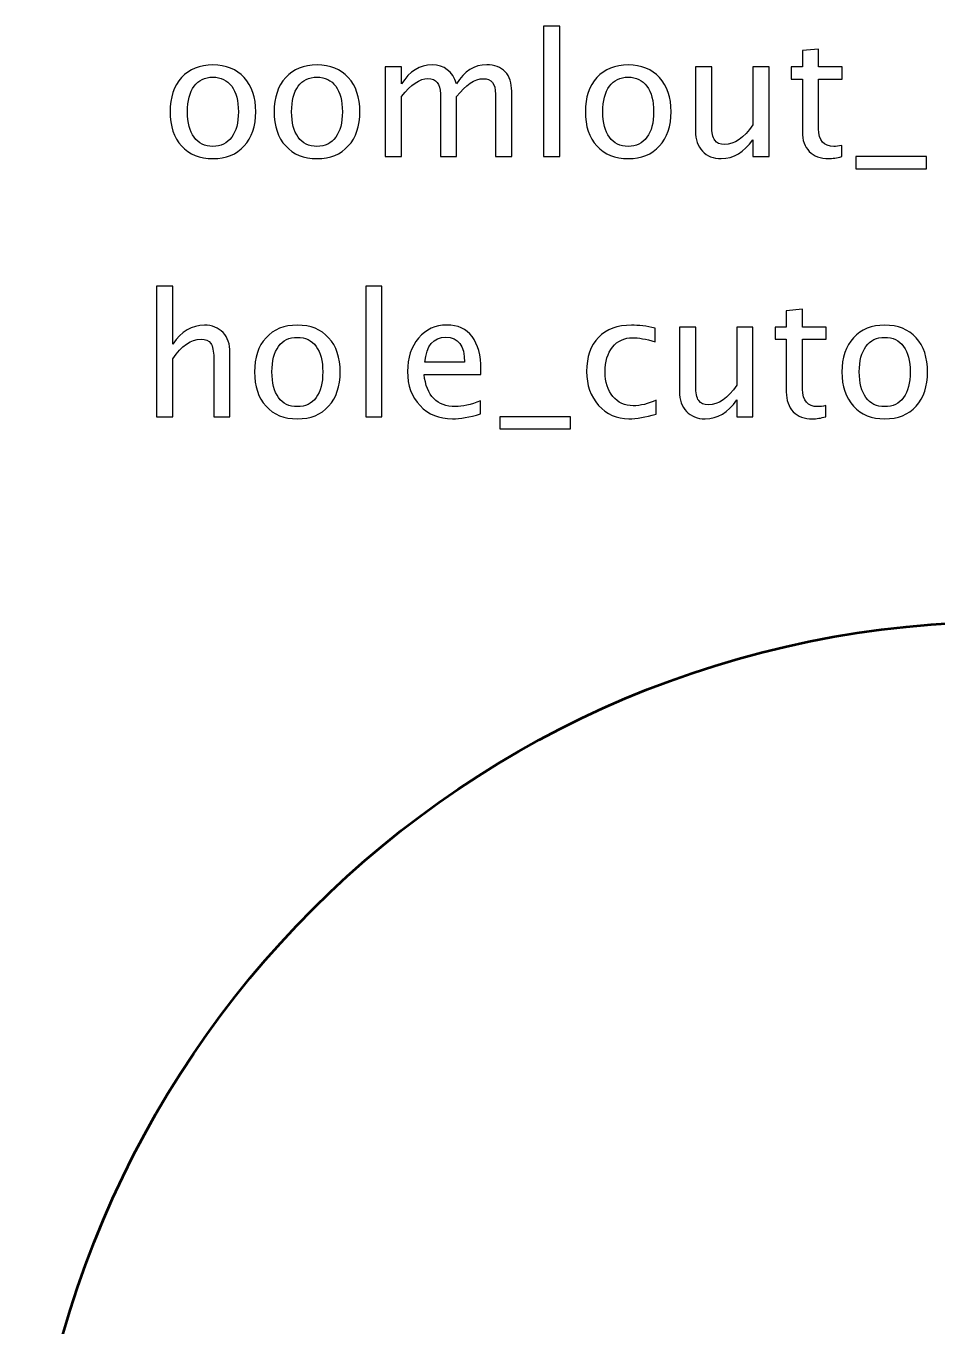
# Model space of a CAD drawing. Header units: centimetres. Extents: x -42.5 to 44.4, y -43.5 to 43.2.
# Drawn here: x -30.95 to -28.671, y 5.187 to 8.439 of the extents above; entities that cross this region are included whole.
import ezdxf

# ---------------------------------------------------------------- set-up
doc = ezdxf.new("R2010")
doc.units = ezdxf.units.CM
doc.header["$MEASUREMENT"] = 0
doc.layers.add('Layer 1', color=7, linetype='Continuous')

msp = doc.modelspace()

# ---------------------------------------------------------------- linework, layer by layer
at = {"layer": 'Layer 1', "lineweight": 53}
msp.add_ellipse((-28.5, 4.5), major_axis=(0, 2.45), ratio=1, dxfattribs=at)
at = {"layer": 'Layer 1'}
for points, knots in [([(-29.65688, 8.11265), (-29.65688, 8.11265), (-29.65688, 8.43904), (-29.65688, 8.43904), (-29.65688, 8.43904), (-29.65688, 8.43904), (-29.61624, 8.43904), (-29.61624, 8.43904), (-29.61624, 8.43904), (-29.61624, 8.43904), (-29.61624, 8.11265), (-29.61624, 8.11265), (-29.61624, 8.11265), (-29.61624, 8.11265), (-29.65688, 8.11265), (-29.65688, 8.11265)], [0, 0, 0, 0, 0.2, 0.2, 0.2, 0.2, 0.4, 0.4, 0.4, 0.4, 0.6, 0.6, 0.6, 0.6, 1, 1, 1, 1]), ([(-28.91139, 8.11272), (-28.92395, 8.10926), (-28.93489, 8.10757), (-28.94413, 8.10757), (-28.94413, 8.10757), (-28.96487, 8.10757), (-28.98103, 8.1135), (-28.9926, 8.12535), (-28.9926, 8.12535), (-29.00424, 8.1372), (-29.01003, 8.15364), (-29.01003, 8.17474), (-29.01003, 8.17474), (-29.01003, 8.17474), (-29.01003, 8.30654), (-29.01003, 8.30654), (-29.01003, 8.30654), (-29.01003, 8.30654), (-29.03811, 8.30654), (-29.03811, 8.30654), (-29.03811, 8.30654), (-29.03811, 8.30654), (-29.03811, 8.33701), (-29.03811, 8.33701), (-29.03811, 8.33701), (-29.03811, 8.33701), (-29.01003, 8.33701), (-29.01003, 8.33701), (-29.01003, 8.33701), (-29.01003, 8.33701), (-29.01003, 8.37758), (-29.01003, 8.37758), (-29.01003, 8.37758), (-29.01003, 8.37758), (-28.96939, 8.38146), (-28.96939, 8.38146), (-28.96939, 8.38146), (-28.96939, 8.38146), (-28.96939, 8.33701), (-28.96939, 8.33701), (-28.96939, 8.33701), (-28.96939, 8.33701), (-28.91054, 8.33701), (-28.91054, 8.33701), (-28.91054, 8.33701), (-28.91054, 8.33701), (-28.91054, 8.30654), (-28.91054, 8.30654), (-28.91054, 8.30654), (-28.91054, 8.30654), (-28.96939, 8.30654), (-28.96939, 8.30654), (-28.96939, 8.30654), (-28.96939, 8.30654), (-28.96939, 8.18208), (-28.96939, 8.18208), (-28.96939, 8.18208), (-28.96939, 8.15273), (-28.95662, 8.13805), (-28.93115, 8.13805), (-28.93115, 8.13805), (-28.92571, 8.13805), (-28.91915, 8.13897), (-28.91139, 8.14073), (-28.91139, 8.14073), (-28.91139, 8.14073), (-28.91139, 8.11272), (-28.91139, 8.11272)], [0, 0, 0, 0, 0.0555556, 0.0555556, 0.0555556, 0.0555556, 0.1111111, 0.1111111, 0.1111111, 0.1111111, 0.1666667, 0.1666667, 0.1666667, 0.1666667, 0.2222222, 0.2222222, 0.2222222, 0.2222222, 0.2777778, 0.2777778, 0.2777778, 0.2777778, 0.3333333, 0.3333333, 0.3333333, 0.3333333, 0.3888889, 0.3888889, 0.3888889, 0.3888889, 0.4444444, 0.4444444, 0.4444444, 0.4444444, 0.5, 0.5, 0.5, 0.5, 0.5555556, 0.5555556, 0.5555556, 0.5555556, 0.6111111, 0.6111111, 0.6111111, 0.6111111, 0.6666667, 0.6666667, 0.6666667, 0.6666667, 0.7222222, 0.7222222, 0.7222222, 0.7222222, 0.7777778, 0.7777778, 0.7777778, 0.7777778, 0.8333333, 0.8333333, 0.8333333, 0.8333333, 0.8888889, 0.8888889, 0.8888889, 0.8888889, 1, 1, 1, 1]), ([(-30.48295, 8.10757), (-30.5159, 8.10757), (-30.542, 8.11808), (-30.56119, 8.13911), (-30.56119, 8.13911), (-30.58045, 8.16013), (-30.59005, 8.18871), (-30.59005, 8.22476), (-30.59005, 8.22476), (-30.59005, 8.26074), (-30.58045, 8.28925), (-30.56119, 8.3102), (-30.56119, 8.3102), (-30.542, 8.33116), (-30.5159, 8.34167), (-30.48295, 8.34167), (-30.48295, 8.34167), (-30.45, 8.34167), (-30.42389, 8.33116), (-30.4047, 8.3102), (-30.4047, 8.3102), (-30.38544, 8.28925), (-30.37585, 8.26074), (-30.37585, 8.22476), (-30.37585, 8.22476), (-30.37585, 8.18871), (-30.38544, 8.16013), (-30.4047, 8.13911), (-30.4047, 8.13911), (-30.42389, 8.11808), (-30.45, 8.10757), (-30.48295, 8.10757)], [0, 0, 0, 0, 0.1111111, 0.1111111, 0.1111111, 0.1111111, 0.2222222, 0.2222222, 0.2222222, 0.2222222, 0.3333333, 0.3333333, 0.3333333, 0.3333333, 0.4444444, 0.4444444, 0.4444444, 0.4444444, 0.5555556, 0.5555556, 0.5555556, 0.5555556, 0.6666667, 0.6666667, 0.6666667, 0.6666667, 0.7777778, 0.7777778, 0.7777778, 0.7777778, 1, 1, 1, 1]), ([(-30.22288, 8.10757), (-30.25583, 8.10757), (-30.28193, 8.11808), (-30.30112, 8.13911), (-30.30112, 8.13911), (-30.32038, 8.16013), (-30.32998, 8.18871), (-30.32998, 8.22476), (-30.32998, 8.22476), (-30.32998, 8.26074), (-30.32038, 8.28925), (-30.30112, 8.3102), (-30.30112, 8.3102), (-30.28193, 8.33116), (-30.25583, 8.34167), (-30.22288, 8.34167), (-30.22288, 8.34167), (-30.18993, 8.34167), (-30.16382, 8.33116), (-30.14463, 8.3102), (-30.14463, 8.3102), (-30.12537, 8.28925), (-30.11578, 8.26074), (-30.11578, 8.22476), (-30.11578, 8.22476), (-30.11578, 8.18871), (-30.12537, 8.16013), (-30.14463, 8.13911), (-30.14463, 8.13911), (-30.16382, 8.11808), (-30.18993, 8.10757), (-30.22288, 8.10757)], [0, 0, 0, 0, 0.1111111, 0.1111111, 0.1111111, 0.1111111, 0.2222222, 0.2222222, 0.2222222, 0.2222222, 0.3333333, 0.3333333, 0.3333333, 0.3333333, 0.4444444, 0.4444444, 0.4444444, 0.4444444, 0.5555556, 0.5555556, 0.5555556, 0.5555556, 0.6666667, 0.6666667, 0.6666667, 0.6666667, 0.7777778, 0.7777778, 0.7777778, 0.7777778, 1, 1, 1, 1]), ([(-30.05213, 8.11265), (-30.05213, 8.11265), (-30.05213, 8.33701), (-30.05213, 8.33701), (-30.05213, 8.33701), (-30.05213, 8.33701), (-30.01149, 8.33701), (-30.01149, 8.33701), (-30.01149, 8.33701), (-30.01149, 8.33701), (-30.01149, 8.29461), (-30.01149, 8.29461), (-30.01149, 8.29461), (-29.99166, 8.32601), (-29.96626, 8.34167), (-29.93515, 8.34167), (-29.93515, 8.34167), (-29.90516, 8.34167), (-29.88477, 8.32601), (-29.87391, 8.29461), (-29.87391, 8.29461), (-29.85465, 8.32629), (-29.82953, 8.34209), (-29.7987, 8.34209), (-29.7987, 8.34209), (-29.77901, 8.34209), (-29.7637, 8.33631), (-29.75277, 8.32467), (-29.75277, 8.32467), (-29.74183, 8.31303), (-29.73633, 8.29673), (-29.73633, 8.27577), (-29.73633, 8.27577), (-29.73633, 8.27577), (-29.73633, 8.11265), (-29.73633, 8.11265), (-29.73633, 8.11265), (-29.73633, 8.11265), (-29.77697, 8.11265), (-29.77697, 8.11265), (-29.77697, 8.11265), (-29.77697, 8.11265), (-29.77697, 8.26907), (-29.77697, 8.26907), (-29.77697, 8.26907), (-29.77697, 8.29461), (-29.78713, 8.30738), (-29.80745, 8.30738), (-29.80745, 8.30738), (-29.82854, 8.30738), (-29.8507, 8.29249), (-29.87391, 8.26265), (-29.87391, 8.26265), (-29.87391, 8.26265), (-29.87391, 8.11265), (-29.87391, 8.11265), (-29.87391, 8.11265), (-29.87391, 8.11265), (-29.91455, 8.11265), (-29.91455, 8.11265), (-29.91455, 8.11265), (-29.91455, 8.11265), (-29.91455, 8.26921), (-29.91455, 8.26921), (-29.91455, 8.26921), (-29.91455, 8.29496), (-29.92485, 8.30781), (-29.94552, 8.30781), (-29.94552, 8.30781), (-29.96605, 8.30781), (-29.98807, 8.29285), (-30.01149, 8.26286), (-30.01149, 8.26286), (-30.01149, 8.26286), (-30.01149, 8.11265), (-30.01149, 8.11265), (-30.01149, 8.11265), (-30.01149, 8.11265), (-30.05213, 8.11265), (-30.05213, 8.11265)], [0, 0, 0, 0, 0.047619, 0.047619, 0.047619, 0.047619, 0.0952381, 0.0952381, 0.0952381, 0.0952381, 0.1428571, 0.1428571, 0.1428571, 0.1428571, 0.1904762, 0.1904762, 0.1904762, 0.1904762, 0.2380952, 0.2380952, 0.2380952, 0.2380952, 0.2857143, 0.2857143, 0.2857143, 0.2857143, 0.3333333, 0.3333333, 0.3333333, 0.3333333, 0.3809524, 0.3809524, 0.3809524, 0.3809524, 0.4285714, 0.4285714, 0.4285714, 0.4285714, 0.4761905, 0.4761905, 0.4761905, 0.4761905, 0.5238095, 0.5238095, 0.5238095, 0.5238095, 0.5714286, 0.5714286, 0.5714286, 0.5714286, 0.6190476, 0.6190476, 0.6190476, 0.6190476, 0.6666667, 0.6666667, 0.6666667, 0.6666667, 0.7142857, 0.7142857, 0.7142857, 0.7142857, 0.7619048, 0.7619048, 0.7619048, 0.7619048, 0.8095238, 0.8095238, 0.8095238, 0.8095238, 0.8571429, 0.8571429, 0.8571429, 0.8571429, 0.9047619, 0.9047619, 0.9047619, 0.9047619, 1, 1, 1, 1]), ([(-29.44522, 8.10757), (-29.47817, 8.10757), (-29.50427, 8.11808), (-29.52346, 8.13911), (-29.52346, 8.13911), (-29.54272, 8.16013), (-29.55232, 8.18871), (-29.55232, 8.22476), (-29.55232, 8.22476), (-29.55232, 8.26074), (-29.54272, 8.28925), (-29.52346, 8.3102), (-29.52346, 8.3102), (-29.50427, 8.33116), (-29.47817, 8.34167), (-29.44522, 8.34167), (-29.44522, 8.34167), (-29.41227, 8.34167), (-29.38616, 8.33116), (-29.36697, 8.3102), (-29.36697, 8.3102), (-29.34771, 8.28925), (-29.33812, 8.26074), (-29.33812, 8.22476), (-29.33812, 8.22476), (-29.33812, 8.18871), (-29.34771, 8.16013), (-29.36697, 8.13911), (-29.36697, 8.13911), (-29.38616, 8.11808), (-29.41227, 8.10757), (-29.44522, 8.10757)], [0, 0, 0, 0, 0.1111111, 0.1111111, 0.1111111, 0.1111111, 0.2222222, 0.2222222, 0.2222222, 0.2222222, 0.3333333, 0.3333333, 0.3333333, 0.3333333, 0.4444444, 0.4444444, 0.4444444, 0.4444444, 0.5555556, 0.5555556, 0.5555556, 0.5555556, 0.6666667, 0.6666667, 0.6666667, 0.6666667, 0.7777778, 0.7777778, 0.7777778, 0.7777778, 1, 1, 1, 1]), ([(-29.13392, 8.11265), (-29.13392, 8.11265), (-29.13392, 8.15484), (-29.13392, 8.15484), (-29.13392, 8.15484), (-29.15559, 8.1233), (-29.1819, 8.10757), (-29.21281, 8.10757), (-29.21281, 8.10757), (-29.23242, 8.10757), (-29.24801, 8.11371), (-29.25958, 8.12606), (-29.25958, 8.12606), (-29.27122, 8.1384), (-29.27701, 8.15498), (-29.27701, 8.17594), (-29.27701, 8.17594), (-29.27701, 8.17594), (-29.27701, 8.33701), (-29.27701, 8.33701), (-29.27701, 8.33701), (-29.27701, 8.33701), (-29.23637, 8.33701), (-29.23637, 8.33701), (-29.23637, 8.33701), (-29.23637, 8.33701), (-29.23637, 8.1892), (-29.23637, 8.1892), (-29.23637, 8.1892), (-29.23637, 8.17234), (-29.2339, 8.16042), (-29.22903, 8.15336), (-29.22903, 8.15336), (-29.22409, 8.14623), (-29.21591, 8.14271), (-29.20441, 8.14271), (-29.20441, 8.14271), (-29.17957, 8.14271), (-29.15601, 8.159), (-29.13392, 8.19167), (-29.13392, 8.19167), (-29.13392, 8.19167), (-29.13392, 8.33701), (-29.13392, 8.33701), (-29.13392, 8.33701), (-29.13392, 8.33701), (-29.09329, 8.33701), (-29.09329, 8.33701), (-29.09329, 8.33701), (-29.09329, 8.33701), (-29.09329, 8.11265), (-29.09329, 8.11265), (-29.09329, 8.11265), (-29.09329, 8.11265), (-29.13392, 8.11265), (-29.13392, 8.11265)], [0, 0, 0, 0, 0.0666667, 0.0666667, 0.0666667, 0.0666667, 0.1333333, 0.1333333, 0.1333333, 0.1333333, 0.2, 0.2, 0.2, 0.2, 0.2666667, 0.2666667, 0.2666667, 0.2666667, 0.3333333, 0.3333333, 0.3333333, 0.3333333, 0.4, 0.4, 0.4, 0.4, 0.4666667, 0.4666667, 0.4666667, 0.4666667, 0.5333333, 0.5333333, 0.5333333, 0.5333333, 0.6, 0.6, 0.6, 0.6, 0.6666667, 0.6666667, 0.6666667, 0.6666667, 0.7333333, 0.7333333, 0.7333333, 0.7333333, 0.8, 0.8, 0.8, 0.8, 0.8666667, 0.8666667, 0.8666667, 0.8666667, 1, 1, 1, 1]), ([(-30.48302, 8.13805), (-30.46291, 8.13805), (-30.44725, 8.1456), (-30.4361, 8.16077), (-30.4361, 8.16077), (-30.42502, 8.17587), (-30.41945, 8.19725), (-30.41945, 8.22476), (-30.41945, 8.22476), (-30.41945, 8.25221), (-30.42502, 8.27352), (-30.4361, 8.28861), (-30.4361, 8.28861), (-30.44725, 8.30364), (-30.46291, 8.31119), (-30.48302, 8.31119), (-30.48302, 8.31119), (-30.5032, 8.31119), (-30.51886, 8.30364), (-30.52987, 8.28861), (-30.52987, 8.28861), (-30.54094, 8.27352), (-30.54645, 8.25221), (-30.54645, 8.22476), (-30.54645, 8.22476), (-30.54645, 8.19725), (-30.54094, 8.17587), (-30.52987, 8.16077), (-30.52987, 8.16077), (-30.51886, 8.1456), (-30.5032, 8.13805), (-30.48302, 8.13805)], [0, 0, 0, 0, 0.1111111, 0.1111111, 0.1111111, 0.1111111, 0.2222222, 0.2222222, 0.2222222, 0.2222222, 0.3333333, 0.3333333, 0.3333333, 0.3333333, 0.4444444, 0.4444444, 0.4444444, 0.4444444, 0.5555556, 0.5555556, 0.5555556, 0.5555556, 0.6666667, 0.6666667, 0.6666667, 0.6666667, 0.7777778, 0.7777778, 0.7777778, 0.7777778, 1, 1, 1, 1]), ([(-30.22295, 8.13805), (-30.20284, 8.13805), (-30.18718, 8.1456), (-30.17603, 8.16077), (-30.17603, 8.16077), (-30.16495, 8.17587), (-30.15938, 8.19725), (-30.15938, 8.22476), (-30.15938, 8.22476), (-30.15938, 8.25221), (-30.16495, 8.27352), (-30.17603, 8.28861), (-30.17603, 8.28861), (-30.18718, 8.30364), (-30.20284, 8.31119), (-30.22295, 8.31119), (-30.22295, 8.31119), (-30.24313, 8.31119), (-30.25879, 8.30364), (-30.2698, 8.28861), (-30.2698, 8.28861), (-30.28087, 8.27352), (-30.28638, 8.25221), (-30.28638, 8.22476), (-30.28638, 8.22476), (-30.28638, 8.19725), (-30.28087, 8.17587), (-30.2698, 8.16077), (-30.2698, 8.16077), (-30.25879, 8.1456), (-30.24313, 8.13805), (-30.22295, 8.13805)], [0, 0, 0, 0, 0.1111111, 0.1111111, 0.1111111, 0.1111111, 0.2222222, 0.2222222, 0.2222222, 0.2222222, 0.3333333, 0.3333333, 0.3333333, 0.3333333, 0.4444444, 0.4444444, 0.4444444, 0.4444444, 0.5555556, 0.5555556, 0.5555556, 0.5555556, 0.6666667, 0.6666667, 0.6666667, 0.6666667, 0.7777778, 0.7777778, 0.7777778, 0.7777778, 1, 1, 1, 1]), ([(-29.44529, 8.13805), (-29.42518, 8.13805), (-29.40952, 8.1456), (-29.39837, 8.16077), (-29.39837, 8.16077), (-29.38729, 8.17587), (-29.38172, 8.19725), (-29.38172, 8.22476), (-29.38172, 8.22476), (-29.38172, 8.25221), (-29.38729, 8.27352), (-29.39837, 8.28861), (-29.39837, 8.28861), (-29.40952, 8.30364), (-29.42518, 8.31119), (-29.44529, 8.31119), (-29.44529, 8.31119), (-29.46547, 8.31119), (-29.48113, 8.30364), (-29.49214, 8.28861), (-29.49214, 8.28861), (-29.50321, 8.27352), (-29.50872, 8.25221), (-29.50872, 8.22476), (-29.50872, 8.22476), (-29.50872, 8.19725), (-29.50321, 8.17587), (-29.49214, 8.16077), (-29.49214, 8.16077), (-29.48113, 8.1456), (-29.46547, 8.13805), (-29.44529, 8.13805)], [0, 0, 0, 0, 0.1111111, 0.1111111, 0.1111111, 0.1111111, 0.2222222, 0.2222222, 0.2222222, 0.2222222, 0.3333333, 0.3333333, 0.3333333, 0.3333333, 0.4444444, 0.4444444, 0.4444444, 0.4444444, 0.5555556, 0.5555556, 0.5555556, 0.5555556, 0.6666667, 0.6666667, 0.6666667, 0.6666667, 0.7777778, 0.7777778, 0.7777778, 0.7777778, 1, 1, 1, 1]), ([(-28.87625, 8.08217), (-28.87625, 8.08217), (-28.87625, 8.11265), (-28.87625, 8.11265), (-28.87625, 8.11265), (-28.87625, 8.11265), (-28.70014, 8.11265), (-28.70014, 8.11265), (-28.70014, 8.11265), (-28.70014, 8.11265), (-28.70014, 8.08217), (-28.70014, 8.08217), (-28.70014, 8.08217), (-28.70014, 8.08217), (-28.87625, 8.08217), (-28.87625, 8.08217)], [0, 0, 0, 0, 0.2, 0.2, 0.2, 0.2, 0.4, 0.4, 0.4, 0.4, 0.6, 0.6, 0.6, 0.6, 1, 1, 1, 1]), ([(-30.62407, 7.46213), (-30.62407, 7.46213), (-30.62407, 7.78852), (-30.62407, 7.78852), (-30.62407, 7.78852), (-30.62407, 7.78852), (-30.58343, 7.78852), (-30.58343, 7.78852), (-30.58343, 7.78852), (-30.58343, 7.78852), (-30.58343, 7.64409), (-30.58343, 7.64409), (-30.58343, 7.64409), (-30.56191, 7.67549), (-30.53552, 7.69115), (-30.50434, 7.69115), (-30.50434, 7.69115), (-30.48472, 7.69115), (-30.46913, 7.68501), (-30.45763, 7.67267), (-30.45763, 7.67267), (-30.44613, 7.66039), (-30.44035, 7.64381), (-30.44035, 7.62307), (-30.44035, 7.62307), (-30.44035, 7.62307), (-30.44035, 7.46213), (-30.44035, 7.46213), (-30.44035, 7.46213), (-30.44035, 7.46213), (-30.48098, 7.46213), (-30.48098, 7.46213), (-30.48098, 7.46213), (-30.48098, 7.46213), (-30.48098, 7.6098), (-30.48098, 7.6098), (-30.48098, 7.6098), (-30.48098, 7.62645), (-30.48345, 7.63831), (-30.48832, 7.64536), (-30.48832, 7.64536), (-30.49326, 7.65249), (-30.50138, 7.65602), (-30.51273, 7.65602), (-30.51273, 7.65602), (-30.53771, 7.65602), (-30.56128, 7.63972), (-30.58343, 7.60712), (-30.58343, 7.60712), (-30.58343, 7.60712), (-30.58343, 7.46213), (-30.58343, 7.46213), (-30.58343, 7.46213), (-30.58343, 7.46213), (-30.62407, 7.46213), (-30.62407, 7.46213)], [0, 0, 0, 0, 0.0666667, 0.0666667, 0.0666667, 0.0666667, 0.1333333, 0.1333333, 0.1333333, 0.1333333, 0.2, 0.2, 0.2, 0.2, 0.2666667, 0.2666667, 0.2666667, 0.2666667, 0.3333333, 0.3333333, 0.3333333, 0.3333333, 0.4, 0.4, 0.4, 0.4, 0.4666667, 0.4666667, 0.4666667, 0.4666667, 0.5333333, 0.5333333, 0.5333333, 0.5333333, 0.6, 0.6, 0.6, 0.6, 0.6666667, 0.6666667, 0.6666667, 0.6666667, 0.7333333, 0.7333333, 0.7333333, 0.7333333, 0.8, 0.8, 0.8, 0.8, 0.8666667, 0.8666667, 0.8666667, 0.8666667, 1, 1, 1, 1]), ([(-30.10125, 7.46213), (-30.10125, 7.46213), (-30.10125, 7.78852), (-30.10125, 7.78852), (-30.10125, 7.78852), (-30.10125, 7.78852), (-30.06061, 7.78852), (-30.06061, 7.78852), (-30.06061, 7.78852), (-30.06061, 7.78852), (-30.06061, 7.46213), (-30.06061, 7.46213), (-30.06061, 7.46213), (-30.06061, 7.46213), (-30.10125, 7.46213), (-30.10125, 7.46213)], [0, 0, 0, 0, 0.2, 0.2, 0.2, 0.2, 0.4, 0.4, 0.4, 0.4, 0.6, 0.6, 0.6, 0.6, 1, 1, 1, 1]), ([(-28.95147, 7.4622), (-28.96403, 7.45874), (-28.97497, 7.45705), (-28.98421, 7.45705), (-28.98421, 7.45705), (-29.00495, 7.45705), (-29.02111, 7.46298), (-29.03268, 7.47483), (-29.03268, 7.47483), (-29.04432, 7.48668), (-29.05011, 7.50312), (-29.05011, 7.52422), (-29.05011, 7.52422), (-29.05011, 7.52422), (-29.05011, 7.65602), (-29.05011, 7.65602), (-29.05011, 7.65602), (-29.05011, 7.65602), (-29.07819, 7.65602), (-29.07819, 7.65602), (-29.07819, 7.65602), (-29.07819, 7.65602), (-29.07819, 7.68649), (-29.07819, 7.68649), (-29.07819, 7.68649), (-29.07819, 7.68649), (-29.05011, 7.68649), (-29.05011, 7.68649), (-29.05011, 7.68649), (-29.05011, 7.68649), (-29.05011, 7.72706), (-29.05011, 7.72706), (-29.05011, 7.72706), (-29.05011, 7.72706), (-29.00947, 7.73094), (-29.00947, 7.73094), (-29.00947, 7.73094), (-29.00947, 7.73094), (-29.00947, 7.68649), (-29.00947, 7.68649), (-29.00947, 7.68649), (-29.00947, 7.68649), (-28.95062, 7.68649), (-28.95062, 7.68649), (-28.95062, 7.68649), (-28.95062, 7.68649), (-28.95062, 7.65602), (-28.95062, 7.65602), (-28.95062, 7.65602), (-28.95062, 7.65602), (-29.00947, 7.65602), (-29.00947, 7.65602), (-29.00947, 7.65602), (-29.00947, 7.65602), (-29.00947, 7.53156), (-29.00947, 7.53156), (-29.00947, 7.53156), (-29.00947, 7.50221), (-28.9967, 7.48753), (-28.97123, 7.48753), (-28.97123, 7.48753), (-28.96579, 7.48753), (-28.95923, 7.48845), (-28.95147, 7.49021), (-28.95147, 7.49021), (-28.95147, 7.49021), (-28.95147, 7.4622), (-28.95147, 7.4622)], [0, 0, 0, 0, 0.0555556, 0.0555556, 0.0555556, 0.0555556, 0.1111111, 0.1111111, 0.1111111, 0.1111111, 0.1666667, 0.1666667, 0.1666667, 0.1666667, 0.2222222, 0.2222222, 0.2222222, 0.2222222, 0.2777778, 0.2777778, 0.2777778, 0.2777778, 0.3333333, 0.3333333, 0.3333333, 0.3333333, 0.3888889, 0.3888889, 0.3888889, 0.3888889, 0.4444444, 0.4444444, 0.4444444, 0.4444444, 0.5, 0.5, 0.5, 0.5, 0.5555556, 0.5555556, 0.5555556, 0.5555556, 0.6111111, 0.6111111, 0.6111111, 0.6111111, 0.6666667, 0.6666667, 0.6666667, 0.6666667, 0.7222222, 0.7222222, 0.7222222, 0.7222222, 0.7777778, 0.7777778, 0.7777778, 0.7777778, 0.8333333, 0.8333333, 0.8333333, 0.8333333, 0.8888889, 0.8888889, 0.8888889, 0.8888889, 1, 1, 1, 1]), ([(-30.272, 7.45705), (-30.30495, 7.45705), (-30.33105, 7.46756), (-30.35024, 7.48859), (-30.35024, 7.48859), (-30.3695, 7.50961), (-30.3791, 7.53819), (-30.3791, 7.57424), (-30.3791, 7.57424), (-30.3791, 7.61022), (-30.3695, 7.63873), (-30.35024, 7.65968), (-30.35024, 7.65968), (-30.33105, 7.68064), (-30.30495, 7.69115), (-30.272, 7.69115), (-30.272, 7.69115), (-30.23905, 7.69115), (-30.21294, 7.68064), (-30.19375, 7.65968), (-30.19375, 7.65968), (-30.17449, 7.63873), (-30.1649, 7.61022), (-30.1649, 7.57424), (-30.1649, 7.57424), (-30.1649, 7.53819), (-30.17449, 7.50961), (-30.19375, 7.48859), (-30.19375, 7.48859), (-30.21294, 7.46756), (-30.23905, 7.45705), (-30.272, 7.45705)], [0, 0, 0, 0, 0.1111111, 0.1111111, 0.1111111, 0.1111111, 0.2222222, 0.2222222, 0.2222222, 0.2222222, 0.3333333, 0.3333333, 0.3333333, 0.3333333, 0.4444444, 0.4444444, 0.4444444, 0.4444444, 0.5555556, 0.5555556, 0.5555556, 0.5555556, 0.6666667, 0.6666667, 0.6666667, 0.6666667, 0.7777778, 0.7777778, 0.7777778, 0.7777778, 1, 1, 1, 1]), ([(-29.81423, 7.46933), (-29.84154, 7.46114), (-29.86489, 7.45705), (-29.88437, 7.45705), (-29.88437, 7.45705), (-29.9176, 7.45705), (-29.94462, 7.46806), (-29.96543, 7.49), (-29.96543, 7.49), (-29.98625, 7.51194), (-29.99669, 7.54038), (-29.99669, 7.57537), (-29.99669, 7.57537), (-29.99669, 7.60931), (-29.98752, 7.63718), (-29.9691, 7.65898), (-29.9691, 7.65898), (-29.95069, 7.68071), (-29.92712, 7.69157), (-29.89841, 7.69157), (-29.89841, 7.69157), (-29.87124, 7.69157), (-29.85022, 7.68191), (-29.8354, 7.66258), (-29.8354, 7.66258), (-29.82058, 7.64324), (-29.81318, 7.61587), (-29.81318, 7.58038), (-29.81318, 7.58038), (-29.81318, 7.58038), (-29.81339, 7.56796), (-29.81339, 7.56796), (-29.81339, 7.56796), (-29.81339, 7.56796), (-29.9552, 7.56796), (-29.9552, 7.56796), (-29.9552, 7.56796), (-29.94928, 7.51434), (-29.9231, 7.48753), (-29.87675, 7.48753), (-29.87675, 7.48753), (-29.85974, 7.48753), (-29.83893, 7.49233), (-29.81423, 7.50192), (-29.81423, 7.50192), (-29.81423, 7.50192), (-29.81423, 7.46933), (-29.81423, 7.46933)], [0, 0, 0, 0, 0.0769231, 0.0769231, 0.0769231, 0.0769231, 0.1538462, 0.1538462, 0.1538462, 0.1538462, 0.2307692, 0.2307692, 0.2307692, 0.2307692, 0.3076923, 0.3076923, 0.3076923, 0.3076923, 0.3846154, 0.3846154, 0.3846154, 0.3846154, 0.4615385, 0.4615385, 0.4615385, 0.4615385, 0.5384615, 0.5384615, 0.5384615, 0.5384615, 0.6153846, 0.6153846, 0.6153846, 0.6153846, 0.6923077, 0.6923077, 0.6923077, 0.6923077, 0.7692308, 0.7692308, 0.7692308, 0.7692308, 0.8461538, 0.8461538, 0.8461538, 0.8461538, 1, 1, 1, 1]), ([(-29.37558, 7.4689), (-29.4019, 7.461), (-29.42462, 7.45705), (-29.44374, 7.45705), (-29.44374, 7.45705), (-29.47408, 7.45705), (-29.4992, 7.46827), (-29.51916, 7.49063), (-29.51916, 7.49063), (-29.53913, 7.51307), (-29.54915, 7.54136), (-29.54915, 7.57544), (-29.54915, 7.57544), (-29.54915, 7.61185), (-29.53927, 7.64028), (-29.51952, 7.6606), (-29.51952, 7.6606), (-29.49976, 7.68099), (-29.47217, 7.69115), (-29.43676, 7.69115), (-29.43676, 7.69115), (-29.41933, 7.69115), (-29.39971, 7.68875), (-29.37812, 7.68395), (-29.37812, 7.68395), (-29.37812, 7.68395), (-29.37812, 7.64967), (-29.37812, 7.64967), (-29.37812, 7.64967), (-29.40106, 7.65644), (-29.41975, 7.65983), (-29.43415, 7.65983), (-29.43415, 7.65983), (-29.45503, 7.65983), (-29.47175, 7.65199), (-29.48424, 7.6364), (-29.48424, 7.6364), (-29.49673, 7.62081), (-29.50301, 7.59999), (-29.50301, 7.57403), (-29.50301, 7.57403), (-29.50301, 7.54884), (-29.49652, 7.52852), (-29.4836, 7.51293), (-29.4836, 7.51293), (-29.47069, 7.49741), (-29.45383, 7.48965), (-29.43288, 7.48965), (-29.43288, 7.48965), (-29.41432, 7.48965), (-29.39527, 7.49444), (-29.37558, 7.50404), (-29.37558, 7.50404), (-29.37558, 7.50404), (-29.37558, 7.4689), (-29.37558, 7.4689)], [0, 0, 0, 0, 0.0666667, 0.0666667, 0.0666667, 0.0666667, 0.1333333, 0.1333333, 0.1333333, 0.1333333, 0.2, 0.2, 0.2, 0.2, 0.2666667, 0.2666667, 0.2666667, 0.2666667, 0.3333333, 0.3333333, 0.3333333, 0.3333333, 0.4, 0.4, 0.4, 0.4, 0.4666667, 0.4666667, 0.4666667, 0.4666667, 0.5333333, 0.5333333, 0.5333333, 0.5333333, 0.6, 0.6, 0.6, 0.6, 0.6666667, 0.6666667, 0.6666667, 0.6666667, 0.7333333, 0.7333333, 0.7333333, 0.7333333, 0.8, 0.8, 0.8, 0.8, 0.8666667, 0.8666667, 0.8666667, 0.8666667, 1, 1, 1, 1]), ([(-29.174, 7.46213), (-29.174, 7.46213), (-29.174, 7.50432), (-29.174, 7.50432), (-29.174, 7.50432), (-29.19567, 7.47278), (-29.22198, 7.45705), (-29.25289, 7.45705), (-29.25289, 7.45705), (-29.2725, 7.45705), (-29.28809, 7.46319), (-29.29966, 7.47554), (-29.29966, 7.47554), (-29.3113, 7.48788), (-29.31709, 7.50446), (-29.31709, 7.52542), (-29.31709, 7.52542), (-29.31709, 7.52542), (-29.31709, 7.68649), (-29.31709, 7.68649), (-29.31709, 7.68649), (-29.31709, 7.68649), (-29.27645, 7.68649), (-29.27645, 7.68649), (-29.27645, 7.68649), (-29.27645, 7.68649), (-29.27645, 7.53868), (-29.27645, 7.53868), (-29.27645, 7.53868), (-29.27645, 7.52182), (-29.27398, 7.5099), (-29.26911, 7.50284), (-29.26911, 7.50284), (-29.26417, 7.49571), (-29.25599, 7.49219), (-29.24449, 7.49219), (-29.24449, 7.49219), (-29.21965, 7.49219), (-29.19609, 7.50848), (-29.174, 7.54115), (-29.174, 7.54115), (-29.174, 7.54115), (-29.174, 7.68649), (-29.174, 7.68649), (-29.174, 7.68649), (-29.174, 7.68649), (-29.13337, 7.68649), (-29.13337, 7.68649), (-29.13337, 7.68649), (-29.13337, 7.68649), (-29.13337, 7.46213), (-29.13337, 7.46213), (-29.13337, 7.46213), (-29.13337, 7.46213), (-29.174, 7.46213), (-29.174, 7.46213)], [0, 0, 0, 0, 0.0666667, 0.0666667, 0.0666667, 0.0666667, 0.1333333, 0.1333333, 0.1333333, 0.1333333, 0.2, 0.2, 0.2, 0.2, 0.2666667, 0.2666667, 0.2666667, 0.2666667, 0.3333333, 0.3333333, 0.3333333, 0.3333333, 0.4, 0.4, 0.4, 0.4, 0.4666667, 0.4666667, 0.4666667, 0.4666667, 0.5333333, 0.5333333, 0.5333333, 0.5333333, 0.6, 0.6, 0.6, 0.6, 0.6666667, 0.6666667, 0.6666667, 0.6666667, 0.7333333, 0.7333333, 0.7333333, 0.7333333, 0.8, 0.8, 0.8, 0.8, 0.8666667, 0.8666667, 0.8666667, 0.8666667, 1, 1, 1, 1]), ([(-28.80415, 7.45705), (-28.8371, 7.45705), (-28.8632, 7.46756), (-28.88239, 7.48859), (-28.88239, 7.48859), (-28.90165, 7.50961), (-28.91125, 7.53819), (-28.91125, 7.57424), (-28.91125, 7.57424), (-28.91125, 7.61022), (-28.90165, 7.63873), (-28.88239, 7.65968), (-28.88239, 7.65968), (-28.8632, 7.68064), (-28.8371, 7.69115), (-28.80415, 7.69115), (-28.80415, 7.69115), (-28.7712, 7.69115), (-28.74509, 7.68064), (-28.7259, 7.65968), (-28.7259, 7.65968), (-28.70664, 7.63873), (-28.69705, 7.61022), (-28.69705, 7.57424), (-28.69705, 7.57424), (-28.69705, 7.53819), (-28.70664, 7.50961), (-28.7259, 7.48859), (-28.7259, 7.48859), (-28.74509, 7.46756), (-28.7712, 7.45705), (-28.80415, 7.45705)], [0, 0, 0, 0, 0.1111111, 0.1111111, 0.1111111, 0.1111111, 0.2222222, 0.2222222, 0.2222222, 0.2222222, 0.3333333, 0.3333333, 0.3333333, 0.3333333, 0.4444444, 0.4444444, 0.4444444, 0.4444444, 0.5555556, 0.5555556, 0.5555556, 0.5555556, 0.6666667, 0.6666667, 0.6666667, 0.6666667, 0.7777778, 0.7777778, 0.7777778, 0.7777778, 1, 1, 1, 1]), ([(-30.27207, 7.48753), (-30.25196, 7.48753), (-30.2363, 7.49508), (-30.22515, 7.51025), (-30.22515, 7.51025), (-30.21407, 7.52535), (-30.2085, 7.54673), (-30.2085, 7.57424), (-30.2085, 7.57424), (-30.2085, 7.60169), (-30.21407, 7.623), (-30.22515, 7.63809), (-30.22515, 7.63809), (-30.2363, 7.65312), (-30.25196, 7.66067), (-30.27207, 7.66067), (-30.27207, 7.66067), (-30.29225, 7.66067), (-30.30791, 7.65312), (-30.31892, 7.63809), (-30.31892, 7.63809), (-30.32999, 7.623), (-30.3355, 7.60169), (-30.3355, 7.57424), (-30.3355, 7.57424), (-30.3355, 7.54673), (-30.32999, 7.52535), (-30.31892, 7.51025), (-30.31892, 7.51025), (-30.30791, 7.49508), (-30.29225, 7.48753), (-30.27207, 7.48753)], [0, 0, 0, 0, 0.1111111, 0.1111111, 0.1111111, 0.1111111, 0.2222222, 0.2222222, 0.2222222, 0.2222222, 0.3333333, 0.3333333, 0.3333333, 0.3333333, 0.4444444, 0.4444444, 0.4444444, 0.4444444, 0.5555556, 0.5555556, 0.5555556, 0.5555556, 0.6666667, 0.6666667, 0.6666667, 0.6666667, 0.7777778, 0.7777778, 0.7777778, 0.7777778, 1, 1, 1, 1]), ([(-29.95309, 7.59844), (-29.95309, 7.59844), (-29.85403, 7.59844), (-29.85403, 7.59844), (-29.85403, 7.59844), (-29.85403, 7.64021), (-29.86962, 7.6611), (-29.90074, 7.6611), (-29.90074, 7.6611), (-29.93206, 7.6611), (-29.94949, 7.64021), (-29.95309, 7.59844)], [0, 0, 0, 0, 0.25, 0.25, 0.25, 0.25, 0.5, 0.5, 0.5, 0.5, 1, 1, 1, 1]), ([(-28.80422, 7.48753), (-28.78411, 7.48753), (-28.76845, 7.49508), (-28.7573, 7.51025), (-28.7573, 7.51025), (-28.74622, 7.52535), (-28.74065, 7.54673), (-28.74065, 7.57424), (-28.74065, 7.57424), (-28.74065, 7.60169), (-28.74622, 7.623), (-28.7573, 7.63809), (-28.7573, 7.63809), (-28.76845, 7.65312), (-28.78411, 7.66067), (-28.80422, 7.66067), (-28.80422, 7.66067), (-28.8244, 7.66067), (-28.84006, 7.65312), (-28.85107, 7.63809), (-28.85107, 7.63809), (-28.86214, 7.623), (-28.86765, 7.60169), (-28.86765, 7.57424), (-28.86765, 7.57424), (-28.86765, 7.54673), (-28.86214, 7.52535), (-28.85107, 7.51025), (-28.85107, 7.51025), (-28.84006, 7.49508), (-28.8244, 7.48753), (-28.80422, 7.48753)], [0, 0, 0, 0, 0.1111111, 0.1111111, 0.1111111, 0.1111111, 0.2222222, 0.2222222, 0.2222222, 0.2222222, 0.3333333, 0.3333333, 0.3333333, 0.3333333, 0.4444444, 0.4444444, 0.4444444, 0.4444444, 0.5555556, 0.5555556, 0.5555556, 0.5555556, 0.6666667, 0.6666667, 0.6666667, 0.6666667, 0.7777778, 0.7777778, 0.7777778, 0.7777778, 1, 1, 1, 1]), ([(-29.7659, 7.43165), (-29.7659, 7.43165), (-29.7659, 7.46213), (-29.7659, 7.46213), (-29.7659, 7.46213), (-29.7659, 7.46213), (-29.58979, 7.46213), (-29.58979, 7.46213), (-29.58979, 7.46213), (-29.58979, 7.46213), (-29.58979, 7.43165), (-29.58979, 7.43165), (-29.58979, 7.43165), (-29.58979, 7.43165), (-29.7659, 7.43165), (-29.7659, 7.43165)], [0, 0, 0, 0, 0.2, 0.2, 0.2, 0.2, 0.4, 0.4, 0.4, 0.4, 0.6, 0.6, 0.6, 0.6, 1, 1, 1, 1])]:
    msp.add_open_spline(points, degree=3, knots=knots, dxfattribs=at)

doc.saveas('drawing.dxf')
